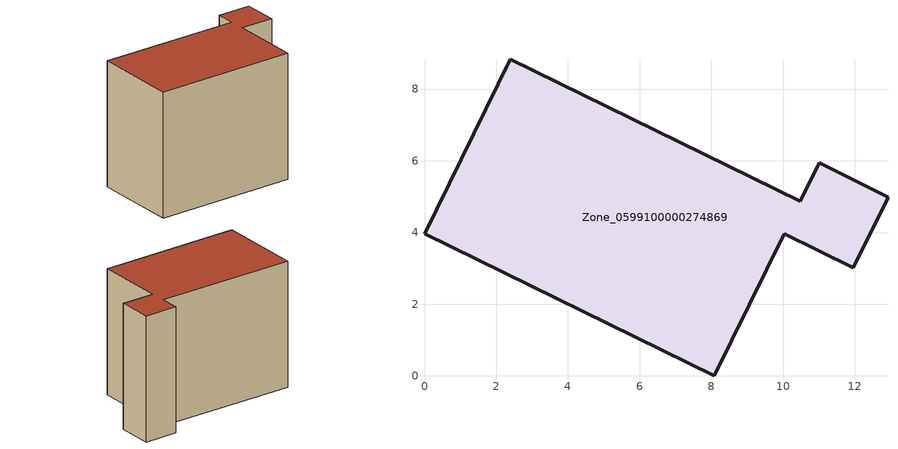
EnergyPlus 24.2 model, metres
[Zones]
Zone_0599100000274869
 floor ground (C_G): 0,3.97 2.4,8.84 10.48,4.87 11,5.94 12.92,4.99 11.96,3.01 10.03,3.96 8.08,0 z0
 wall outside (C_F): 2.4,8.84 0,3.97 8.08,0 10.03,3.96 11.96,3.01 12.92,4.99 11,5.94 10.48,4.87 2.4,8.84 z0:8.02
 roof outside (C_R): 12.92,4.99 11,5.94 10.48,4.87 2.4,8.84 0,3.97 8.08,0 10.03,3.96 11.96,3.01 z8.02
[BUILDING]
Pand.0599100000274869: North Axis=0; Terrain=City; Loads Convergence Tolerance Value=0.04; Temperature Convergence Tolerance Value=0.4; Solar Distribution=FullExterior; Maximum Number of Warmup Days=25; Minimum Number of Warmup Days=1
[Site:Location]
Rotterdam.The.Hague.AP_ZH_NLD Design_Conditions: Latitude=51.96; Longitude=4.45; Time Zone=1; Elevation=-4.5
[SITE:GROUNDTEMPERATURE:BUILDINGSURFACE]
18, 18, 18, 18, 18, 18, 18, 18, 18, 18, 18, 18
[MATERIAL] Thermal Absorptance=0.9; Solar Absorptance=0.7; Visible Absorptance=0.7
Name | Roughness | Thickness | Conductivity | Density | Specific Heat
G.TI.1975-1991 | MediumSmooth | 0.15 | 0.288461 | 540 | 1210
F.TI.1975-1991 | Rough | 0.3 | 0.230769 | 1920 | 840
R.TI.1975-1991 | MediumRough | 0.2 | 0.153846 | 1500 | 1000
[CONSTRUCTION]
C_G: G.TI.1975-1991
C_F: F.TI.1975-1991
C_R: R.TI.1975-1991
[ZONE]
Zone_0599100000274869: Type=1; Multiplier=1; Ceiling Height=Autocalculate; Volume=Autocalculate; Floor Area=autocalculate; Part of Total Floor Area=Yes
[ZONEINFILTRATION:DESIGNFLOWRATE]
Infil_Zone_0599100000274869: Zone or ZoneList or Space or SpaceList=Zone_0599100000274869; Schedule=AlwaysOn; Design Flow Rate Calculation Method=Flow/Area; Flow Rate per Floor Area=0.003; Constant Term Coefficient=1; Temperature Term Coefficient=0; Velocity Term Coefficient=0; Velocity Squared Term Coefficient=0
[HVACTEMPLATE:ZONE:IDEALLOADSAIRSYSTEM]
Zone_0599100000274869: Maximum Heating Supply Air Temperature=50; Minimum Cooling Supply Air Temperature=13; Maximum Heating Supply Air Humidity Ratio=0.0156; Minimum Cooling Supply Air Humidity Ratio=0.0077; Heating Limit=NoLimit; Cooling Limit=NoLimit; Dehumidification Control Type=ConstantSensibleHeatRatio; Cooling Sensible Heat Ratio=0.7; Dehumidification Setpoint=60; Humidification Control Type=None; Humidification Setpoint=30; Outdoor Air Method=None; Outdoor Air Flow Rate per Person=0.00944; Outdoor Air Flow Rate per Zone Floor Area=0; Outdoor Air Flow Rate per Zone=0; Demand Controlled Ventilation Type=None; Outdoor Air Economizer Type=NoEconomizer; Heat Recovery Type=None; Sensible Heat Recovery Effectiveness=0.7; Latent Heat Recovery Effectiveness=0.65
[ZONECONTROL:THERMOSTAT]
ThermostatControl_Zone_0599100000274869: Zone or ZoneList=Zone_0599100000274869; Control Type Schedule=DualSetpointControlType; Control 1=Thermostat_Zone_0599100000274869; Temperature Difference Between Cutout And Setpoint=0
[THERMOSTATSETPOINT:DUALSETPOINT]
Thermostat_Zone_0599100000274869: Heating Setpoint Temperature Schedule=HeatingSetpoint_Zone_0599100000274869; Cooling Setpoint Temperature Schedule=CoolingSetpoint_Zone_0599100000274869
[SCHEDULE:COMPACT]
HeatingSetpoint_Zone_0599100000274869: Through: 12/31, For: AllDays, Until: 24:00, 21
CoolingSetpoint_Zone_0599100000274869: Through: 12/31, For: AllDays, Until: 24:00, 24
DualSetpointControlType: Through: 12/31, For: AllDays, Until: 24:00, 4
AlwaysOn: Through: 12/31, For: AllDays, Until: 24:00, 1
